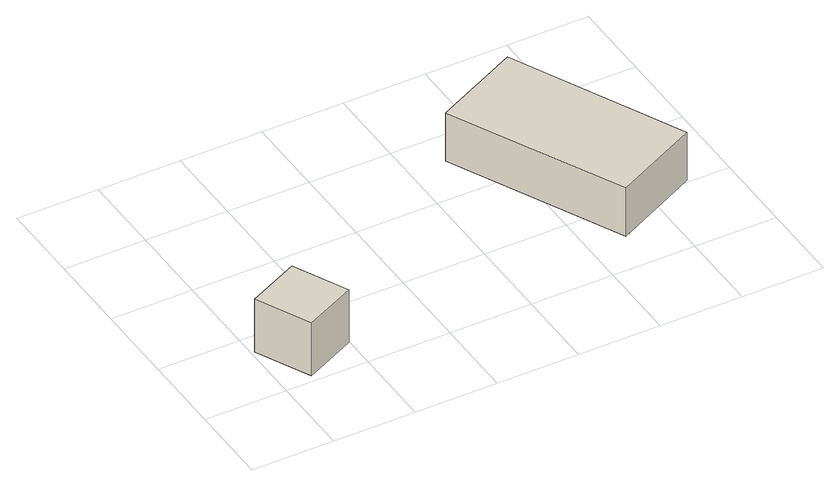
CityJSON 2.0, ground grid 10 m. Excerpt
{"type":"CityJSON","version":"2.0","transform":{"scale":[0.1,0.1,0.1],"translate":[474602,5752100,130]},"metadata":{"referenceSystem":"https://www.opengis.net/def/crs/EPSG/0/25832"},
"CityObjects":{
"building1":{"type":"Building","attributes":{"Gemeindeschluessel":"05754036","BezugspunktDach":"2000","function":"31001_1210","measuredHeight":8.92},"address":[{"country":"Germany","locality":"Schloß Holte-Stukenbrock","thoroughfareNumber":"18","thoroughfareName":"Bielefelder Straße"}],"geometry":[{"type":"Solid","lod":"1","boundaries":[[[[0,1,2,3]],[[4,5,6,7]],[[4,7,3,2]],[[5,4,2,1]],[[6,5,1,0]],[[7,6,0,3]]]]}]},
"building2":{"type":"Building","attributes":{"Gemeindeschluessel":"05754036","BezugspunktDach":"2000","function":"31001_9998","measuredHeight":8.38},"address":[{"country":"Germany","locality":"Schloß Holte-Stukenbrock","thoroughfareNumber":"20","thoroughfareName":"Bielefelder Straße"}],"geometry":[{"type":"Solid","lod":"1","boundaries":[[[[8,9,10,11]],[[12,13,14,15]],[[12,15,11,10]],[[13,12,10,9]],[[14,13,9,8]],[[15,14,8,11]]]]}]}
},
"vertices":[
[67,105,78],[4,75,78],[36,9,78],[99,39,78],[36,9,7],[4,75,7],[67,105,7],[99,39,7],
[446,305,77],[341,254,77],[442,46,77],[546,97,77],[442,46,12],[341,254,12],[446,305,12],[546,97,12]
]}
